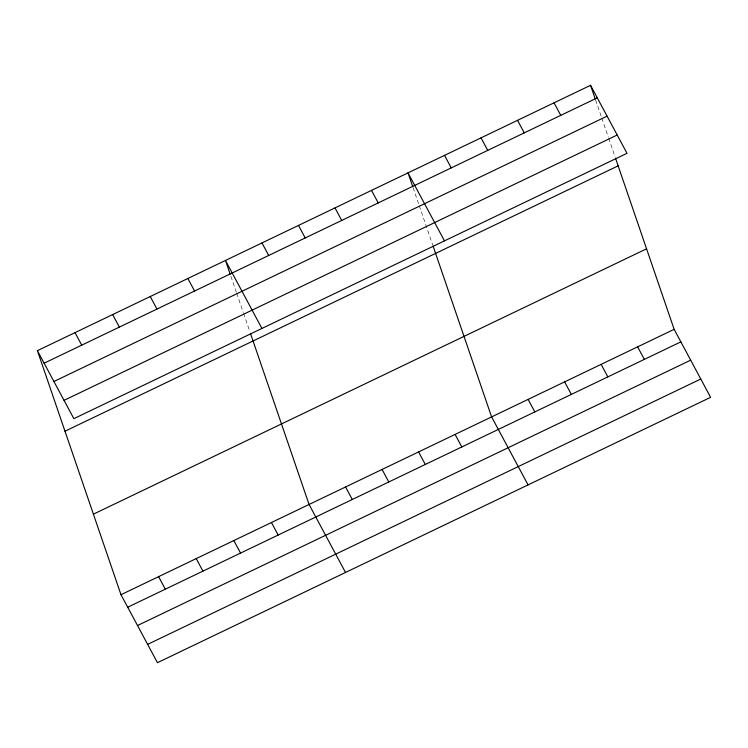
<?xml version="1.0" encoding="UTF-8"?>
<svg xmlns="http://www.w3.org/2000/svg" width="748" height="748" viewBox="0 0 748 748"><rect width="100%" height="100%" fill="white"/><g stroke="black" fill="none" stroke-linecap="round" stroke-linejoin="round"><path stroke-width="0.56" stroke-dasharray="3.74 2.81" d="M595.642 100.148L601.448 117.099M601.813 118.156L608.339 137.23M608.704 138.296L615.239 157.361M413.092 187.72L418.908 204.672M419.263 205.728L432.699 244.933M230.917 276.349L236.359 292.234M236.723 293.3L243.259 312.374M243.624 313.431L249.795 331.439"/><path stroke-width="1.12" d="M37.4 350.672L590.555 85.309L627.011 153.303L73.856 418.665L37.4 350.672L120.989 594.697L157.445 662.691L710.6 397.328L674.144 329.335L615.604 158.426M44.113 363.201L597.278 97.838M53.931 381.499L607.086 116.146M64.038 400.358L617.203 135.005M64.983 431.203L618.138 165.841M93.407 514.166L646.562 248.813M120.989 594.697L674.144 329.335M127.702 607.226L680.858 341.864M137.52 625.524L690.675 360.162M147.627 644.383L700.783 379.021M554.053 102.831L560.766 115.351M517.541 120.344L524.255 132.864M637.633 346.848L644.355 359.377M481.029 137.856L487.752 150.376M601.13 364.36L607.844 376.889M444.527 155.369L451.24 167.898M564.618 381.882L571.332 394.402M444.471 240.875L408.015 172.882L412.737 186.654M528.107 399.395L534.829 411.914M371.504 190.394L378.226 202.923M528.06 484.9L491.604 416.907L433.055 245.989M335.001 207.907L341.714 220.436M455.093 434.42L461.806 446.949M298.489 225.419L305.203 237.948M418.581 451.932L425.303 464.461M261.978 242.941L268.7 255.461M382.078 469.445L388.792 481.974M261.931 328.437L225.475 260.454L230.188 274.226M345.567 486.957L352.289 499.486M187.86 278.499L194.573 291.019M345.52 572.463L309.064 504.47L250.515 333.561M271.449 522.515L278.163 535.044M150.245 296.535L156.958 309.064M112.63 314.581L119.343 327.11M233.834 540.561L240.547 553.09M196.219 558.606L202.932 571.135M75.015 332.626L81.728 345.155M158.604 576.652L165.317 589.181M590.555 85.309L595.277 99.091"/></g></svg>
